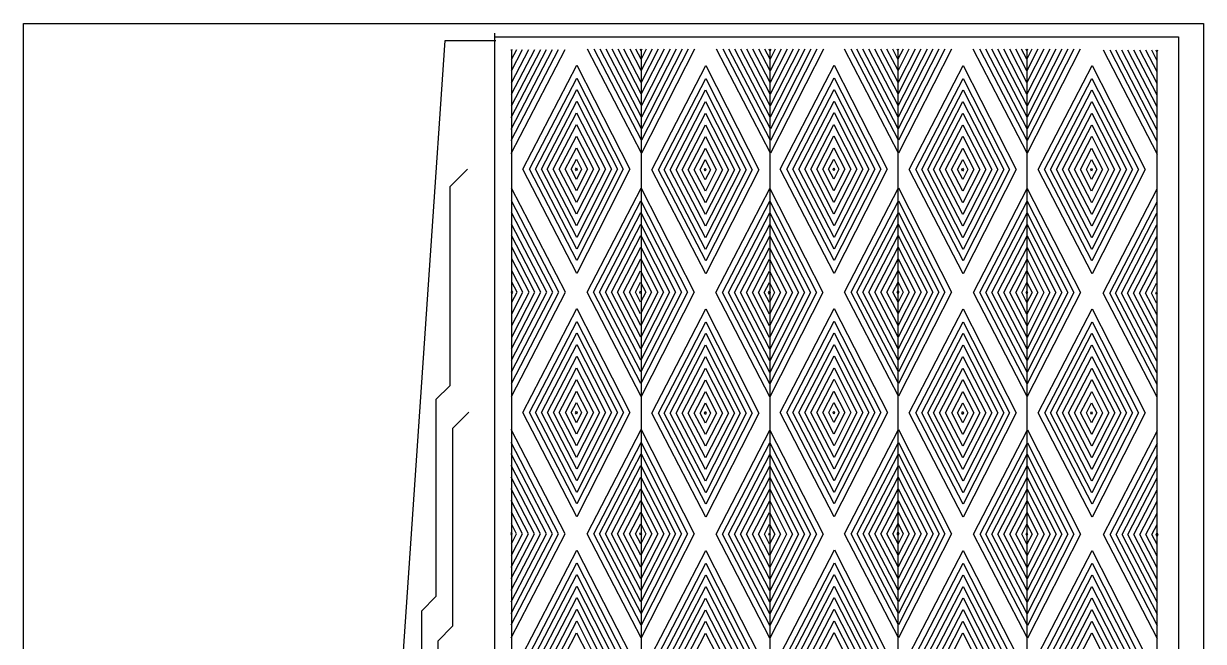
# Model space of a CAD drawing. Extents: x 4 to 38, y 96 to 221.
# Drawn here: x 3.85 to 37.89, y 203.14 to 220.96 of the extents above; entities that cross this region are included whole.
import ezdxf

# ---------------------------------------------------------------- set-up
doc = ezdxf.new("R2010")
doc.units = 0
doc.layers.add('Layer_1', color=7, linetype='CONTINUOUS')

msp = doc.modelspace()

# ---------------------------------------------------------------- linework, layer by layer
at = {"layer": 'Layer_1', "color": 7}
for points in [[(3.854081, 220.964855), (37.885623, 220.964855), (37.885623, 96.14432), (3.854081, 96.14432)], [(18.255435, 216.761187), (19.812874, 219.76549), (21.343301, 216.761187), (19.812874, 213.756524)], [(21.973028, 216.750352), (23.530466, 219.754655), (25.060893, 216.750352), (23.530466, 213.745689)], [(25.68039, 216.763582), (27.237829, 219.767886), (28.768255, 216.763582), (27.237829, 213.758919)], [(29.397983, 216.752747), (30.955421, 219.757051), (32.485848, 216.752747), (30.955421, 213.748085)], [(33.115034, 216.752723), (34.672473, 219.757027), (36.2029, 216.752723), (34.672473, 213.74806)], [(18.446342, 216.761163), (19.81118, 219.393938), (21.152346, 216.761163), (19.81118, 214.128073)], [(22.163935, 216.750328), (23.528773, 219.383103), (24.869938, 216.750328), (23.528773, 214.117238)], [(25.871297, 216.763559), (27.236135, 219.396334), (28.577301, 216.763559), (27.236135, 214.130468)], [(29.58889, 216.752724), (30.953728, 219.385499), (32.294894, 216.752724), (30.953728, 214.119634)], [(33.305942, 216.7527), (34.670779, 219.385475), (36.011945, 216.7527), (34.670779, 214.119609)], [(18.616548, 216.761143), (19.809671, 219.062678), (20.982099, 216.761143), (19.809671, 214.459332)], [(22.334141, 216.750308), (23.527263, 219.051842), (24.699692, 216.750308), (23.527263, 214.448498)], [(26.041503, 216.763538), (27.234625, 219.065073), (28.407054, 216.763538), (27.234625, 214.461727)], [(29.759096, 216.752703), (30.952218, 219.054238), (32.124646, 216.752703), (30.952218, 214.450893)], [(33.476147, 216.752679), (34.66927, 219.054214), (35.841698, 216.752679), (34.66927, 214.450869)], [(18.789617, 216.761121), (19.808135, 218.725844), (20.808987, 216.761121), (19.808135, 214.796163)], [(22.50721, 216.750286), (23.525727, 218.715008), (24.52658, 216.750286), (23.525727, 214.785328)], [(26.214572, 216.763517), (27.233089, 218.728239), (28.233942, 216.763517), (27.233089, 214.798559)], [(29.932165, 216.752682), (30.950682, 218.717404), (31.951535, 216.752682), (30.950682, 214.787724)], [(33.649217, 216.752658), (34.667734, 218.71738), (35.668586, 216.752658), (34.667734, 214.7877)], [(18.960454, 216.7611), (19.806618, 218.393351), (20.638106, 216.7611), (19.806618, 215.128654)], [(22.678047, 216.750265), (23.524211, 218.382516), (24.355699, 216.750265), (23.524211, 215.117819)], [(26.38541, 216.763496), (27.231573, 218.395747), (28.063061, 216.763496), (27.231573, 215.131049)], [(30.103002, 216.752661), (30.949165, 218.384912), (31.780654, 216.752661), (30.949165, 215.120215)], [(33.820054, 216.752637), (34.666217, 218.384888), (35.497705, 216.752637), (34.666217, 215.120191)], [(19.133749, 216.761079), (19.805081, 218.056081), (20.46477, 216.761079), (19.805081, 215.465923)], [(22.851341, 216.750244), (23.522674, 218.045245), (24.182362, 216.750244), (23.522674, 215.455088)], [(26.558704, 216.763475), (27.230036, 218.058476), (27.889725, 216.763475), (27.230036, 215.468318)], [(30.276296, 216.752639), (30.947629, 218.047641), (31.607318, 216.752639), (30.947629, 215.457483)], [(33.993348, 216.752615), (34.664681, 218.047617), (35.324369, 216.752615), (34.664681, 215.457459)], [(19.305635, 216.761057), (19.803542, 217.721518), (20.292811, 216.761057), (19.803542, 215.800481)], [(23.023227, 216.750222), (23.521134, 217.710683), (24.010403, 216.750222), (23.521134, 215.789647)], [(26.73059, 216.763453), (27.228496, 217.723914), (27.717766, 216.763453), (27.228496, 215.802877)], [(30.448182, 216.752618), (30.946089, 217.713078), (31.435358, 216.752618), (30.946089, 215.792042)], [(34.165234, 216.752594), (34.663141, 217.713054), (35.15241, 216.752594), (34.663141, 215.792018)], [(19.480251, 216.761034), (19.80196, 217.381611), (20.118088, 216.761034), (19.80196, 216.140384)], [(23.197844, 216.750199), (23.519552, 217.370776), (23.83568, 216.750199), (23.519552, 216.129548)], [(26.905206, 216.76343), (27.226915, 217.384006), (27.543043, 216.76343), (27.226915, 216.142779)], [(30.622799, 216.752595), (30.944507, 217.373171), (31.260635, 216.752595), (30.944507, 216.131944)], [(34.33985, 216.752571), (34.661559, 217.373147), (34.977687, 216.752571), (34.661559, 216.13192)], [(19.650326, 216.76101), (19.800391, 217.050487), (19.947853, 216.76101), (19.800391, 216.4715)], [(19.776715, 216.759616), (19.798367, 216.801383), (19.819645, 216.759616), (19.798367, 216.717845)], [(23.367918, 216.750176), (23.517983, 217.039652), (23.665445, 216.750176), (23.517983, 216.460665)], [(23.494307, 216.748781), (23.51596, 216.790548), (23.537237, 216.748781), (23.51596, 216.707009)], [(27.075281, 216.763406), (27.225346, 217.052882), (27.372808, 216.763406), (27.225346, 216.473895)], [(27.20167, 216.762012), (27.223322, 216.803779), (27.2446, 216.762012), (27.223322, 216.72024)], [(30.792873, 216.752571), (30.942938, 217.042047), (31.0904, 216.752571), (30.942938, 216.46306)], [(30.919262, 216.751177), (30.940915, 216.792944), (30.962192, 216.751177), (30.940915, 216.709405)], [(34.509925, 216.752547), (34.65999, 217.042023), (34.807452, 216.752547), (34.65999, 216.463036)], [(34.636314, 216.751153), (34.657967, 216.79292), (34.679244, 216.751153), (34.657967, 216.709381)], [(20.106725, 213.215986), (21.664164, 216.220291), (23.194591, 213.215986), (21.664164, 210.211324)], [(23.824319, 213.205152), (25.381757, 216.209456), (26.912184, 213.205152), (25.381757, 210.200489)], [(27.531681, 213.218383), (29.08912, 216.222686), (30.619547, 213.218383), (29.08912, 210.213719)], [(31.249274, 213.207548), (32.806713, 216.211852), (34.33714, 213.207548), (32.806713, 210.202885)], [(20.297632, 213.215963), (21.66247, 215.848739), (23.003637, 213.215963), (21.66247, 210.582873)], [(24.015226, 213.205129), (25.380064, 215.837904), (26.721229, 213.205129), (25.380064, 210.572038)], [(27.722589, 213.218359), (29.087426, 215.851135), (30.428593, 213.218359), (29.087426, 210.585269)], [(31.440182, 213.207524), (32.80502, 215.840299), (34.146185, 213.207524), (32.80502, 210.574434)], [(20.467838, 213.215942), (21.660961, 215.517479), (22.833389, 213.215942), (21.660961, 210.914132)], [(24.185431, 213.205108), (25.378554, 215.506644), (26.550982, 213.205108), (25.378554, 210.903298)], [(27.892794, 213.218339), (29.085916, 215.519874), (30.258345, 213.218339), (29.085916, 210.916528)], [(31.610387, 213.207503), (32.80351, 215.509039), (33.975938, 213.207503), (32.80351, 210.905693)], [(20.640908, 213.215921), (21.659425, 215.180644), (22.660278, 213.215921), (21.659425, 211.250963)], [(24.358501, 213.205087), (25.377017, 215.169809), (26.37787, 213.205087), (25.377017, 211.240129)], [(28.065863, 213.218317), (29.084381, 215.183039), (30.085234, 213.218317), (29.084381, 211.253359)], [(31.783456, 213.207482), (32.801974, 215.172204), (33.802826, 213.207482), (32.801974, 211.242525)], [(20.811745, 213.215901), (21.657908, 214.848152), (22.489396, 213.215901), (21.657908, 211.583454)], [(24.529338, 213.205066), (25.375501, 214.837316), (26.20699, 213.205066), (25.375501, 211.57262)], [(28.236701, 213.218296), (29.082865, 214.850548), (29.914353, 213.218296), (29.082865, 211.58585)], [(31.954294, 213.207461), (32.800457, 214.839712), (33.631946, 213.207461), (32.800457, 211.575016)], [(20.985039, 213.215879), (21.656371, 214.51088), (22.316061, 213.215879), (21.656371, 211.920723)], [(24.702632, 213.205044), (25.373965, 214.500046), (26.033653, 213.205044), (25.373965, 211.909888)], [(28.409995, 213.218276), (29.081327, 214.513276), (29.741017, 213.218276), (29.081327, 211.923118)], [(32.127588, 213.207439), (32.798921, 214.502441), (33.458609, 213.207439), (32.798921, 211.912283)], [(21.156925, 213.215857), (21.654832, 214.176318), (22.144101, 213.215857), (21.654832, 212.255281)], [(24.874518, 213.205022), (25.372424, 214.165483), (25.861693, 213.205022), (25.372424, 212.244446)], [(28.581881, 213.218253), (29.079788, 214.178713), (29.569057, 213.218253), (29.079788, 212.257677)], [(32.299474, 213.207418), (32.797381, 214.167878), (33.28665, 213.207418), (32.797381, 212.246842)], [(21.331541, 213.215834), (21.65325, 213.83641), (21.969378, 213.215834), (21.65325, 212.595184)], [(25.049135, 213.204999), (25.370843, 213.825576), (25.686971, 213.204999), (25.370843, 212.584349)], [(28.756498, 213.21823), (29.078207, 213.838806), (29.394334, 213.21823), (29.078207, 212.597579)], [(32.47409, 213.207394), (32.795799, 213.827971), (33.111927, 213.207394), (32.795799, 212.586744)], [(21.501616, 213.21581), (21.651681, 213.505286), (21.799143, 213.21581), (21.651681, 212.9263)], [(25.219208, 213.204976), (25.369274, 213.494452), (25.516736, 213.204976), (25.369274, 212.915464)], [(28.926572, 213.218206), (29.076638, 213.507682), (29.2241, 213.218206), (29.076638, 212.928695)], [(32.644165, 213.207371), (32.79423, 213.496848), (32.941692, 213.207371), (32.79423, 212.91786)], [(17.961997, 213.214486), (17.940345, 213.256253), (17.919068, 213.214486), (17.940345, 213.172711)], [(21.628005, 213.214417), (21.649658, 213.256184), (21.670935, 213.214417), (21.649658, 213.172642)], [(25.345598, 213.203582), (25.36725, 213.245349), (25.388528, 213.203582), (25.36725, 213.161807)], [(29.052962, 213.216813), (29.074614, 213.25858), (29.095892, 213.216813), (29.074614, 213.175038)], [(32.770554, 213.205977), (32.792206, 213.247745), (32.813484, 213.205977), (32.792206, 213.164202)], [(36.512964, 213.189614), (36.534616, 213.231382), (36.555894, 213.189614), (36.534616, 213.147839)], [(18.257122, 209.741602), (19.81456, 212.745906), (21.344987, 209.741602), (19.81456, 206.73694)], [(21.974715, 209.730768), (23.532154, 212.735071), (25.062581, 209.730768), (23.532154, 206.726105)], [(25.682077, 209.743999), (27.239516, 212.748301), (28.769943, 209.743999), (27.239516, 206.739335)], [(29.39967, 209.733163), (30.957109, 212.737466), (32.487535, 209.733163), (30.957109, 206.728501)], [(33.116722, 209.733139), (34.67416, 212.737442), (36.204587, 209.733139), (34.67416, 206.728476)], [(18.448029, 209.741579), (19.812867, 212.374355), (21.154034, 209.741579), (19.812867, 207.108489)], [(22.165622, 209.730745), (23.53046, 212.363519), (24.871625, 209.730745), (23.53046, 207.097655)], [(25.872985, 209.743975), (27.237823, 212.37675), (28.578988, 209.743975), (27.237823, 207.110884)], [(29.590577, 209.73314), (30.955415, 212.365915), (32.296581, 209.73314), (30.955415, 207.10005)], [(33.307629, 209.733115), (34.672467, 212.365891), (36.013633, 209.733115), (34.672467, 207.100024)], [(18.618235, 209.741558), (19.811357, 212.043094), (20.983786, 209.741558), (19.811357, 207.439748)], [(22.335828, 209.730724), (23.528951, 212.032259), (24.701379, 209.730724), (23.528951, 207.428914)], [(26.04319, 209.743955), (27.236312, 212.045489), (28.408741, 209.743955), (27.236312, 207.442144)], [(29.760783, 209.733119), (30.953905, 212.034654), (32.126334, 209.733119), (30.953905, 207.431309)], [(33.477835, 209.733095), (34.670957, 212.03463), (35.843386, 209.733095), (34.670957, 207.431285)], [(18.791304, 209.741537), (19.809821, 211.70626), (20.810674, 209.741537), (19.809821, 207.776579)], [(22.508897, 209.730702), (23.527414, 211.695425), (24.528266, 209.730702), (23.527414, 207.765745)], [(26.216259, 209.743933), (27.234777, 211.708655), (28.23563, 209.743933), (27.234777, 207.778975)], [(29.933852, 209.733097), (30.95237, 211.69782), (31.953222, 209.733097), (30.95237, 207.76814)], [(33.650904, 209.733073), (34.669421, 211.697796), (35.670274, 209.733073), (34.669421, 207.768116)], [(18.962141, 209.741516), (19.808305, 211.373767), (20.639793, 209.741516), (19.808305, 208.10907)], [(22.679735, 209.730682), (23.525898, 211.362932), (24.357386, 209.730682), (23.525898, 208.098235)], [(26.387097, 209.743912), (27.233261, 211.376163), (28.064749, 209.743912), (27.233261, 208.111466)], [(30.104689, 209.733077), (30.950853, 211.365328), (31.782341, 209.733077), (30.950853, 208.100631)], [(33.821741, 209.733052), (34.667905, 211.365304), (35.499393, 209.733052), (34.667905, 208.100607)], [(19.135435, 209.741495), (19.806768, 211.036496), (20.466457, 209.741495), (19.806768, 208.446339)], [(22.853029, 209.73066), (23.524361, 211.025662), (24.184049, 209.73066), (23.524361, 208.435504)], [(26.560391, 209.743891), (27.231723, 211.038892), (27.891413, 209.743891), (27.231723, 208.448735)], [(30.277984, 209.733056), (30.949316, 211.028056), (31.609005, 209.733056), (30.949316, 208.437899)], [(33.995036, 209.733032), (34.666368, 211.028032), (35.326057, 209.733032), (34.666368, 208.437875)], [(19.307321, 209.741473), (19.805228, 210.701934), (20.294497, 209.741473), (19.805228, 208.780898)], [(23.024915, 209.730638), (23.522821, 210.691099), (24.01209, 209.730638), (23.522821, 208.770062)], [(26.732276, 209.743869), (27.230184, 210.70433), (27.719453, 209.743869), (27.230184, 208.783293)], [(30.449869, 209.733034), (30.947777, 210.693494), (31.437046, 209.733034), (30.947777, 208.772458)], [(34.166921, 209.73301), (34.664828, 210.69347), (35.154097, 209.73301), (34.664828, 208.772434)], [(19.481938, 209.74145), (19.803646, 210.362027), (20.119774, 209.74145), (19.803646, 209.1208)], [(23.199531, 209.730615), (23.521239, 210.351192), (23.837367, 209.730615), (23.521239, 209.109964)], [(26.906894, 209.743846), (27.228602, 210.364422), (27.54473, 209.743846), (27.228602, 209.123195)], [(30.624486, 209.733011), (30.946195, 210.353588), (31.262323, 209.733011), (30.946195, 209.11236)], [(34.341538, 209.732987), (34.663246, 210.353564), (34.979374, 209.732987), (34.663246, 209.112336)], [(19.652012, 209.741426), (19.802077, 210.030902), (19.94954, 209.741426), (19.802077, 209.451916)], [(23.369605, 209.730592), (23.51967, 210.020068), (23.667132, 209.730592), (23.51967, 209.44108)], [(27.076968, 209.743822), (27.227033, 210.033298), (27.374495, 209.743822), (27.227033, 209.454311)], [(30.79456, 209.732987), (30.944626, 210.022463), (31.092088, 209.732987), (30.944626, 209.443476)], [(34.511612, 209.732962), (34.661678, 210.022439), (34.80914, 209.732962), (34.661678, 209.443452)], [(19.778402, 209.740033), (19.800054, 209.7818), (19.821331, 209.740033), (19.800054, 209.698258)], [(23.495994, 209.729197), (23.517646, 209.770965), (23.538924, 209.729197), (23.517646, 209.687422)], [(27.203357, 209.742428), (27.22501, 209.784196), (27.246287, 209.742428), (27.22501, 209.700653)], [(30.92095, 209.731593), (30.942602, 209.77336), (30.96388, 209.731593), (30.942602, 209.689818)], [(34.638002, 209.731569), (34.659654, 209.773336), (34.680931, 209.731569), (34.659654, 209.689794)], [(20.10894, 206.247318), (21.666379, 209.251621), (23.196806, 206.247318), (21.666379, 203.242654)], [(23.826532, 206.236483), (25.383971, 209.240786), (26.914398, 206.236483), (25.383971, 203.231821)], [(27.533895, 206.249714), (29.091335, 209.254017), (30.621761, 206.249714), (29.091335, 203.245051)], [(31.251488, 206.238878), (32.808927, 209.243182), (34.339354, 206.238878), (32.808927, 203.234216)], [(20.299847, 206.247295), (21.664685, 208.88007), (23.005851, 206.247295), (21.664685, 203.614204)], [(24.01744, 206.236459), (25.382278, 208.869235), (26.723443, 206.236459), (25.382278, 203.603369)], [(27.724803, 206.24969), (29.089641, 208.882465), (30.430807, 206.24969), (29.089641, 203.616599)], [(31.442396, 206.238855), (32.807234, 208.87163), (34.148399, 206.238855), (32.807234, 203.605765)], [(20.470053, 206.247274), (21.663176, 208.548809), (22.835604, 206.247274), (21.663176, 203.945463)], [(24.187646, 206.236438), (25.380768, 208.537974), (26.553196, 206.236438), (25.380768, 203.934629)], [(27.895008, 206.249669), (29.08813, 208.551204), (30.26056, 206.249669), (29.08813, 203.947858)], [(31.612601, 206.238834), (32.805724, 208.540369), (33.978152, 206.238834), (32.805724, 203.937024)], [(20.643122, 206.247252), (21.661639, 208.211974), (22.662492, 206.247252), (21.661639, 204.282294)], [(24.360715, 206.236418), (25.379232, 208.20114), (26.380085, 206.236418), (25.379232, 204.271459)], [(28.068077, 206.249648), (29.086595, 208.21437), (30.087448, 206.249648), (29.086595, 204.28469)], [(31.78567, 206.238813), (32.804188, 208.203535), (33.80504, 206.238813), (32.804188, 204.273855)], [(20.813959, 206.247232), (21.660123, 207.879482), (22.491611, 206.247232), (21.660123, 204.614785)], [(24.531552, 206.236397), (25.377716, 207.868648), (26.209204, 206.236397), (25.377716, 204.60395)], [(28.238915, 206.249627), (29.085079, 207.881878), (29.916567, 206.249627), (29.085079, 204.61718)], [(31.956508, 206.238792), (32.802671, 207.871042), (33.634159, 206.238792), (32.802671, 204.606346)], [(20.987254, 206.24721), (21.658586, 207.542212), (22.318275, 206.24721), (21.658586, 204.952055)], [(24.704846, 206.236376), (25.376179, 207.531376), (26.035867, 206.236376), (25.376179, 204.941219)], [(28.412209, 206.249606), (29.083541, 207.544607), (29.743231, 206.249606), (29.083541, 204.954449)], [(32.129802, 206.238771), (32.801135, 207.533772), (33.460823, 206.238771), (32.801135, 204.943615)], [(21.159139, 206.247188), (21.657046, 207.20765), (22.146315, 206.247188), (21.657046, 205.286613)], [(24.876732, 206.236354), (25.374639, 207.196814), (25.863908, 206.236354), (25.374639, 205.275778)], [(28.584095, 206.249584), (29.082002, 207.210045), (29.571272, 206.249584), (29.082002, 205.289008)], [(32.301688, 206.238749), (32.799595, 207.19921), (33.288864, 206.238749), (32.799595, 205.278173)], [(21.333756, 206.247166), (21.655465, 206.867742), (21.971593, 206.247166), (21.655465, 205.626514)], [(25.051348, 206.236331), (25.373057, 206.856907), (25.689185, 206.236331), (25.373057, 205.615679)], [(28.758712, 206.249561), (29.08042, 206.870137), (29.396548, 206.249561), (29.08042, 205.62891)], [(32.476304, 206.238726), (32.798013, 206.859302), (33.114141, 206.238726), (32.798013, 205.618075)], [(17.949654, 206.247769), (17.928002, 206.289536), (17.906724, 206.247769), (17.928002, 206.205994)], [(21.50383, 206.247142), (21.653896, 206.536618), (21.801358, 206.247142), (21.653896, 205.95763)], [(21.63022, 206.245747), (21.651872, 206.287515), (21.67315, 206.245747), (21.651872, 206.203972)], [(25.221423, 206.236307), (25.371487, 206.525782), (25.51895, 206.236307), (25.371487, 205.946796)], [(25.347812, 206.234913), (25.369465, 206.27668), (25.390742, 206.234913), (25.369465, 206.193138)], [(28.928786, 206.249537), (29.078851, 206.539013), (29.226313, 206.249537), (29.078851, 205.960027)], [(29.055176, 206.248143), (29.076828, 206.28991), (29.098106, 206.248143), (29.076828, 206.206368)], [(32.646379, 206.238702), (32.796444, 206.528178), (32.943906, 206.238702), (32.796444, 205.949192)], [(32.772768, 206.237308), (32.794421, 206.279075), (32.815698, 206.237308), (32.794421, 206.195533)], [(36.525307, 206.222898), (36.54696, 206.264666), (36.568237, 206.222898), (36.54696, 206.181123)], [(18.259336, 202.772934), (19.816775, 205.777238), (21.347202, 202.772934), (19.816775, 199.76827)], [(21.976929, 202.7621), (23.534368, 205.766402), (25.064795, 202.7621), (23.534368, 199.757436)], [(25.684291, 202.775329), (27.24173, 205.779633), (28.772157, 202.775329), (27.24173, 199.770666)], [(29.401884, 202.764494), (30.959323, 205.768798), (32.48975, 202.764494), (30.959323, 199.759831)], [(33.118936, 202.76447), (34.676375, 205.768774), (36.206801, 202.76447), (34.676375, 199.759807)], [(18.450244, 202.772911), (19.815082, 205.405686), (21.156247, 202.772911), (19.815082, 200.13982)], [(22.167836, 202.762076), (23.532674, 205.394851), (24.87384, 202.762076), (23.532674, 200.128985)], [(25.875199, 202.775306), (27.240037, 205.408081), (28.581202, 202.775306), (27.240037, 200.142215)], [(29.592791, 202.764471), (30.957629, 205.397246), (32.298795, 202.764471), (30.957629, 200.131381)], [(33.309843, 202.764447), (34.674681, 205.397222), (36.015847, 202.764447), (34.674681, 200.131356)], [(18.620449, 202.77289), (19.813572, 205.074424), (20.986, 202.77289), (19.813572, 200.471079)], [(22.338042, 202.762055), (23.531164, 205.06359), (24.703593, 202.762055), (23.531165, 200.460244)], [(26.045404, 202.775285), (27.238526, 205.07682), (28.410956, 202.775285), (27.238526, 200.473475)], [(29.762997, 202.76445), (30.956119, 205.065985), (32.128548, 202.76445), (30.956119, 200.46264)], [(33.480049, 202.764426), (34.673171, 205.065961), (35.8456, 202.764426), (34.673171, 200.462616)], [(18.793519, 202.772868), (19.812036, 204.737591), (20.812888, 202.772868), (19.812036, 200.80791)], [(22.511111, 202.762034), (23.529628, 204.726756), (24.530481, 202.762034), (23.529628, 200.797076)], [(26.218473, 202.775264), (27.236991, 204.739986), (28.237844, 202.775264), (27.236991, 200.810305)], [(29.936066, 202.764429), (30.954584, 204.729151), (31.955436, 202.764429), (30.954584, 200.799471)], [(33.653118, 202.764405), (34.671635, 204.729127), (35.672488, 202.764405), (34.671635, 200.799447)], [(18.964356, 202.772848), (19.810519, 204.405098), (20.642007, 202.772848), (19.810519, 201.140401)], [(22.681949, 202.762012), (23.528112, 204.394264), (24.3596, 202.762012), (23.528112, 201.129566)], [(26.389311, 202.775243), (27.235474, 204.407494), (28.066963, 202.775243), (27.235474, 201.142796)], [(30.106904, 202.764408), (30.953067, 204.396659), (31.784555, 202.764408), (30.953067, 201.131962)], [(33.823955, 202.764384), (34.670119, 204.396635), (35.501607, 202.764384), (34.670119, 201.131938)], [(19.13765, 202.772826), (19.808983, 204.067828), (20.468671, 202.772826), (19.808983, 201.47767)], [(22.855243, 202.761991), (23.526575, 204.056993), (24.186263, 202.761991), (23.526575, 201.466835)], [(26.562604, 202.775221), (27.233937, 204.070223), (27.893627, 202.775221), (27.233937, 201.480065)], [(30.280198, 202.764387), (30.95153, 204.059388), (31.611219, 202.764387), (30.95153, 201.469231)], [(33.99725, 202.764363), (34.668582, 204.059364), (35.328271, 202.764363), (34.668582, 201.469207)], [(19.309536, 202.772804), (19.807443, 203.733266), (20.296711, 202.772804), (19.807443, 201.812229)], [(23.027128, 202.76197), (23.525035, 203.72243), (24.014305, 202.76197), (23.525035, 201.801394)], [(26.73449, 202.7752), (27.232398, 203.735661), (27.721667, 202.7752), (27.232398, 201.814624)], [(30.452084, 202.764365), (30.949991, 203.724826), (31.43926, 202.764365), (30.949991, 201.803789)], [(34.169135, 202.764341), (34.667042, 203.724802), (35.156312, 202.764341), (34.667042, 201.803765)], [(19.484153, 202.772782), (19.805861, 203.393358), (20.121989, 202.772782), (19.805861, 202.15213)], [(23.201745, 202.761946), (23.523454, 203.382523), (23.839582, 202.761946), (23.523454, 202.141295)], [(26.909108, 202.775177), (27.230816, 203.395754), (27.546944, 202.775177), (27.230816, 202.154526)], [(30.6267, 202.764342), (30.948409, 203.384918), (31.264537, 202.764342), (30.948409, 202.143691)], [(34.343752, 202.764318), (34.66546, 203.384894), (34.981589, 202.764318), (34.66546, 202.143667)]]:
    msp.add_lwpolyline(points, close=True, dxfattribs=at)
for points in [[(17.434151, 220.587201), (37.162738, 220.587201), (37.162738, 112.608855), (20.67429, 96.120405), (13.799877, 96.120405), (10.660217, 99.26007), (8.8888, 99.26007), (3.890024, 101.76705), (3.890024, 102.98229), (10.009159, 106.51518), (10.009159, 132.423698), (16.011115, 220.478569), (17.474529, 220.478569)], [(17.439337, 220.684235), (17.439337, 109.931235), (18.313767, 109.0581), (18.313767, 102.443573)], [(29.073112, 220.187551), (29.073112, 112.829505), (20.012822, 103.769212), (20.012822, 99.24261), (18.419219, 97.649002), (14.718924, 97.649002), (12.538787, 99.844642), (12.538787, 100.2048)], [(21.66517, 220.187385), (21.66517, 112.86552), (19.175623, 110.375978), (19.175623, 99.663907), (18.123281, 98.611568), (15.248239, 98.611568), (14.034402, 99.825405), (14.034402, 100.204297)], [(17.910166, 220.219682), (17.931444, 220.177907), (17.953097, 220.219682)], [(17.916937, 217.216589), (19.474376, 220.221252)], [(17.918631, 217.588137), (19.283469, 220.221228)], [(17.920141, 217.919399), (19.113263, 220.221208)], [(17.921677, 218.256229), (18.940194, 220.221188)], [(17.923193, 218.588721), (18.769357, 220.221167)], [(17.92473, 218.925989), (18.596063, 220.221145)], [(17.92627, 219.260547), (18.424177, 220.221123)], [(17.927851, 219.600451), (18.24956, 220.2211)], [(17.92942, 219.931566), (18.079486, 220.221076)], [(23.210104, 220.230731), (21.679677, 217.226068), (20.122238, 220.230731)], [(23.019149, 220.230707), (21.677983, 217.597617), (20.313146, 220.230707)], [(22.848902, 220.230686), (21.676474, 217.928876), (20.483351, 220.230686)], [(22.67579, 220.230665), (21.674938, 218.265707), (20.656421, 220.230665)], [(22.50491, 220.230644), (21.673421, 218.598198), (20.827258, 220.230644)], [(22.331573, 220.230623), (21.671884, 218.935466), (21.000552, 220.230623)], [(22.159614, 220.230601), (21.670345, 219.270025), (21.172438, 220.230601)], [(21.984891, 220.230578), (21.668763, 219.609927), (21.347054, 220.230578)], [(21.814656, 220.230554), (21.667194, 219.941043), (21.517129, 220.230554)], [(21.686448, 220.22916), (21.665171, 220.187385), (21.643518, 220.22916)], [(26.927512, 220.226966), (25.397085, 217.222304), (23.839646, 220.226966)], [(26.736557, 220.226943), (25.395392, 217.593853), (24.030554, 220.226943)], [(26.56631, 220.226922), (25.393882, 217.925112), (24.200759, 220.226922)], [(26.393198, 220.2269), (25.392346, 218.261943), (24.373829, 220.2269)], [(26.222318, 220.226879), (25.390829, 218.594434), (24.544666, 220.226879)], [(26.048981, 220.226858), (25.389292, 218.931702), (24.71796, 220.226858)], [(25.877022, 220.226837), (25.387753, 219.266261), (24.889846, 220.226837)], [(25.702299, 220.226813), (25.386171, 219.606163), (25.064462, 220.226813)], [(25.532064, 220.22679), (25.384602, 219.937279), (25.234537, 220.22679)], [(25.403856, 220.225396), (25.382579, 220.183621), (25.360926, 220.225396)], [(30.618044, 220.230897), (29.087618, 217.226234), (27.530179, 220.230897)], [(30.42709, 220.230874), (29.085924, 217.597783), (27.721086, 220.230874)], [(30.256843, 220.230853), (29.084414, 217.929043), (27.891292, 220.230853)], [(30.083731, 220.230831), (29.082878, 218.265874), (28.064361, 220.230831)], [(29.91285, 220.23081), (29.081362, 218.598364), (28.235198, 220.23081)], [(29.739514, 220.230789), (29.079825, 218.935633), (28.408492, 220.230789)], [(29.567554, 220.230767), (29.078285, 219.270191), (28.580378, 220.230767)], [(29.392831, 220.230744), (29.076704, 219.610093), (28.754995, 220.230744)], [(29.222597, 220.230721), (29.075135, 219.941209), (28.925069, 220.230721)], [(29.094389, 220.229326), (29.073111, 220.187551), (29.051459, 220.229326)], [(34.335452, 220.227133), (32.805025, 217.22247), (31.247587, 220.227133)], [(34.144498, 220.227109), (32.803332, 217.594019), (31.438494, 220.227109)], [(33.974251, 220.227088), (32.801822, 217.925278), (31.6087, 220.227088)], [(33.801139, 220.227067), (32.800286, 218.262109), (31.781769, 220.227067)], [(33.630258, 220.227046), (32.79877, 218.5946), (31.952606, 220.227046)], [(33.456922, 220.227025), (32.797233, 218.931868), (32.125901, 220.227025)], [(33.284962, 220.227003), (32.795693, 219.266427), (32.297786, 220.227003)], [(33.110239, 220.22698), (32.794111, 219.606329), (32.472403, 220.22698)], [(32.940005, 220.226956), (32.792543, 219.937445), (32.642477, 220.226956)], [(32.811796, 220.225562), (32.790519, 220.183787), (32.768867, 220.225562)], [(36.558024, 217.191718), (35.000585, 220.196381)], [(36.556331, 217.563266), (35.191493, 220.196357)], [(36.554821, 217.894529), (35.361698, 220.196338)], [(36.553285, 218.231358), (35.534768, 220.196317)], [(36.551768, 218.56385), (35.705605, 220.196297)], [(36.550232, 218.901119), (35.878899, 220.196274)], [(36.548692, 219.235676), (36.050785, 220.196252)], [(36.54711, 219.57558), (36.225401, 220.196229)], [(36.545541, 219.906695), (36.395476, 220.196205)], [(36.564795, 220.194812), (36.543517, 220.153037), (36.521865, 220.194812)], [(36.543518, 220.153037), (36.543518, 112.87962), (20.342223, 96.678322), (14.180751, 96.678322), (11.035649, 99.81873), (11.035649, 100.205722)], [(32.790518, 220.183787), (32.790518, 112.829505), (20.47294, 100.511925), (20.47294, 99.085867), (18.537182, 97.15011), (14.444301, 97.15011), (11.786603, 99.80781), (11.786603, 100.20651)], [(25.382579, 220.183621), (25.382579, 112.860825), (19.591228, 107.069475), (19.591228, 99.462367), (18.271287, 98.142427), (14.977534, 98.142427), (13.288157, 99.831803), (13.288157, 100.204148)], [(17.931444, 220.177907), (17.931444, 112.848037), (18.758037, 112.021447), (18.758037, 99.825577), (17.954353, 99.0219), (15.595947, 99.0219), (14.786599, 99.831247), (14.786599, 100.208722)], [(16.65632, 216.76394), (16.145794, 216.253413), (16.145794, 210.518602), (15.749588, 210.122396), (15.749588, 204.436133), (15.329108, 204.015653), (15.329108, 198.29133), (14.957575, 197.919798), (14.957575, 192.231901), (14.550338, 191.824663), (14.550338, 186.08388), (14.149611, 185.683154), (14.149611, 179.958009), (13.745495, 179.553893), (13.745495, 173.85207)], [(17.925839, 210.211392), (19.483277, 213.216055), (17.925839, 216.220358)], [(36.549123, 210.186521), (34.991684, 213.191184), (36.549123, 216.195487)], [(17.927532, 210.58294), (19.29237, 213.216031), (17.927532, 215.848806)], [(36.547429, 210.558069), (35.182592, 213.19116), (36.547429, 215.823935)], [(17.929042, 210.914202), (19.122164, 213.216011), (17.929042, 215.517546)], [(36.54592, 210.889331), (35.352797, 213.19114), (36.54592, 215.492675)], [(17.930578, 211.251032), (18.949095, 213.21599), (17.930578, 215.180711)], [(36.544384, 211.226161), (35.525866, 213.191119), (36.544384, 215.155841)], [(17.932094, 211.583524), (18.778258, 213.215969), (17.932094, 214.848219)], [(36.542867, 211.558653), (35.696704, 213.191099), (36.542867, 214.823348)], [(17.933631, 211.920792), (18.604964, 213.215948), (17.933631, 214.510949)], [(36.541331, 211.895921), (35.869998, 213.191077), (36.541331, 214.486078)], [(17.935171, 212.25535), (18.433078, 213.215926), (17.935171, 214.176387)], [(36.539791, 212.230479), (36.041884, 213.191055), (36.539791, 214.151516)], [(17.936752, 212.595254), (18.258461, 213.215902), (17.936752, 213.836479)], [(36.538209, 212.570383), (36.2165, 213.191032), (36.538209, 213.811609)], [(17.938322, 212.926368), (18.088387, 213.215879), (17.938322, 213.505357)], [(36.53664, 212.901497), (36.386575, 213.191008), (36.53664, 213.480486)], [(16.700169, 209.754379), (16.230359, 209.284569), (16.230359, 203.577947), (15.804399, 203.151986), (15.804399, 197.449743), (15.410047, 197.05539), (15.410047, 191.337839), (15.005866, 190.933659), (15.005866, 185.222362), (14.605489, 184.821984), (14.605489, 179.116422), (14.208193, 178.719124), (14.208193, 173.001166)], [(17.913495, 203.244676), (19.470934, 206.249338), (17.913495, 209.253643)], [(36.561466, 203.219805), (35.004028, 206.224468), (36.561466, 209.228772)], [(17.915188, 203.616223), (19.280026, 206.249314), (17.915188, 208.882091)], [(36.559773, 203.591353), (35.194935, 206.224444), (36.559773, 208.85722)], [(17.916698, 203.947486), (19.109821, 206.249295), (17.916698, 208.55083)], [(36.558263, 203.922615), (35.365141, 206.224424), (36.558263, 208.52596)], [(17.918234, 204.284315), (18.936751, 206.249274), (17.918234, 208.213995)], [(36.556727, 204.259445), (35.53821, 206.224403), (36.556727, 208.189124)], [(17.919751, 204.616807), (18.765914, 206.249254), (17.919751, 207.881503)], [(36.555211, 204.591937), (35.709047, 206.224383), (36.555211, 207.856632)], [(17.921288, 204.954076), (18.59262, 206.249231), (17.921288, 207.544233)], [(36.553674, 204.929205), (35.882342, 206.22436), (36.553674, 207.519362)], [(17.922827, 205.288634), (18.420734, 206.24921), (17.922827, 207.209671)], [(36.552134, 205.263763), (36.054227, 206.224339), (36.552134, 207.1848)], [(17.924409, 205.628537), (18.246118, 206.249186), (17.924409, 206.869763)], [(36.550553, 205.603667), (36.228844, 206.224315), (36.550553, 206.844893)], [(17.925978, 205.959653), (18.076043, 206.249162), (17.925978, 206.53864)], [(36.548983, 205.934782), (36.398918, 206.224291), (36.548983, 206.51377)]]:
    msp.add_lwpolyline(points, dxfattribs=at)

doc.saveas('drawing.dxf')
